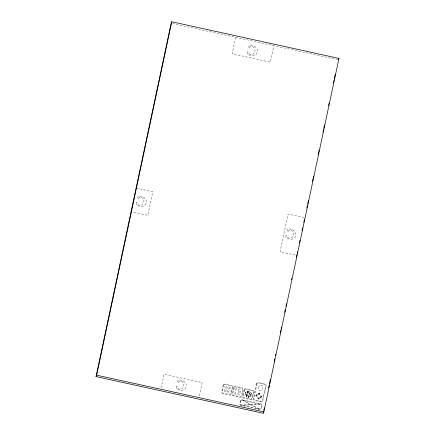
<?xml version="1.0" encoding="UTF-8"?>
<svg xmlns="http://www.w3.org/2000/svg" width="435" height="435" viewBox="0 0 435 435"><rect width="100%" height="100%" fill="white"/><g stroke="black" fill="none" stroke-linecap="round" stroke-linejoin="round"><path stroke-width="0.33" stroke-dasharray="2.17 1.63" d="M161.081 388.091L164.028 374.236L202.242 382.615L199.154 397.128M235.645 37.296L232.138 53.788L270.352 62.167L273.86 45.675M234.867 394.012L235.987 388.732L240.669 389.76L239.544 395.034L234.867 394.012L240.104 392.397L235.987 388.732M245.976 391.946L245.813 392.979L245.525 392.93L246.417 393.642L247.428 393.207L247.129 393.164L247.374 391.331L246.112 391.853M249.744 393.849L249.429 394.273L249.57 392.789L250.935 392.261L250.62 392.669C251.843 392.631 251.615 396.084 250.913 394.746M257.101 394.545L255.769 395.388L256.639 396.715M258.2 393.849L259.526 393.006L260.396 394.333M257.161 394.643L255.927 395.426L256.732 396.655M258.259 393.941L259.494 393.164L260.299 394.393M257.422 394.871L256.389 395.524L257.063 396.557M258.363 394.273L259.396 393.621L260.07 394.648M257.487 394.964L256.547 395.562L257.161 396.497M258.423 394.366L259.363 393.773L259.978 394.708M259.325 397.769L258.39 398.368L257.776 397.432M260.266 397.177L261.207 396.579L260.592 395.643M259.39 397.867L258.357 398.52L257.678 397.492M260.326 397.269L261.364 396.617L260.685 395.584M259.488 398.199L258.259 398.977L257.455 397.748M260.592 397.498L261.826 396.715L261.016 395.486M259.554 398.291L258.227 399.134L257.357 397.808M260.652 397.595L261.979 396.753L261.114 395.426M172.483 23.441L337.685 59.671M304.152 217.543L288.073 214.015L280.058 251.718L296.779 255.383M136.101 188.089L152.821 191.753L147.808 215.32L132.376 211.932M229.066 393.164L227.554 386.449M230.496 387.139L230.762 388.335M229.017 386.769L230.088 391.522M226.086 386.128L227.597 392.849M224.743 386.362L226.129 392.528M224.047 389.455L224.661 392.207M136.514 202.612L136.231 204.646C147.193 211.676 151.206 195.946 138.422 196.082L137.949 196.142C138.765 197.088 136.541 199.083 138.221 199.1C139.885 194.554 145.975 199.268 143.392 202.868C142.903 206.228 137.101 206.315 137.172 202.753L136.514 202.612M176.425 386.454L176.148 388.488C187.11 395.518 191.123 379.788 178.339 379.924L177.861 379.983C178.682 380.929 176.458 382.925 178.138 382.941C179.796 378.396 185.892 383.11 183.309 386.71C182.814 390.07 177.018 390.157 177.088 386.601L176.425 386.454M247.548 51.868L247.265 53.902C258.227 60.933 262.24 45.202 249.456 45.338L248.983 45.398C249.799 46.344 247.575 48.339 249.255 48.356C250.919 43.81 257.009 48.53 254.426 52.124C253.937 55.484 248.135 55.571 248.206 52.015L247.548 51.868M286.029 235.4L285.751 237.434C296.708 244.459 300.721 228.734 287.937 228.864L287.464 228.93C288.28 229.876 286.056 231.866 287.742 231.888C289.4 227.336 295.49 232.056 292.907 235.656C292.418 239.016 286.621 239.098 286.687 235.542L286.029 235.4M249.646 392.849L249.538 393.979L249.728 393.729C251.338 396.535 252.153 393.278 250.506 392.685L250.685 392.446L249.646 392.849M247.379 391.641L247.221 393.093L247.743 393.164L246.4 393.735L245.226 392.8L245.742 392.881L245.905 391.892L247.602 391.147L247.379 391.641M247.009 394.344L246.846 395.806L245.753 395.839L245.693 394.17L247.009 394.344M247.102 394.273L246.928 395.866L245.693 395.904L245.617 394.072L247.102 394.273M247.542 391.674L247.488 392.12L248.771 393.109L249.663 391.919L248.331 391.011L247.542 391.674M247.624 391.685L247.575 392.082L248.755 392.99L249.543 391.93L248.32 391.092L247.624 391.685M248.798 396.084L248.662 397.204L248.537 396.921L247.575 397.275L246.308 396.345L248.01 395.687L247.885 395.404L248.798 396.084M248.891 396.051L248.706 397.519L248.494 397.03L247.39 397.285L246.031 396.231L247.896 395.643L247.684 395.149L248.891 396.051M251.038 395.469L249.614 396.481L249.076 395.236L250.429 394.681L251.038 395.469M251.125 395.469L250.93 395.97L249.57 396.589L248.967 395.187L250.44 394.583L251.125 395.469M223.22 385.057L221.741 392.011A1.283 1.261 23.8 0 0 222.731 393.517L229.783 395.067A1.283 1.261 23.8 0 0 231.295 394.105L232.774 387.15A1.283 1.261 23.8 0 0 231.784 385.644L224.732 384.094A1.283 1.261 23.8 0 0 223.22 385.057M223.699 385.16L222.22 392.114A0.794 0.778 23.8 0 0 222.829 393.05L229.881 394.594A0.794 0.778 23.8 0 0 230.816 394.001L232.295 387.047A0.794 0.778 23.8 0 0 231.686 386.111L224.634 384.567A0.794 0.778 23.8 0 0 223.699 385.16M233.731 387.362L232.252 394.317A1.283 1.261 23.8 0 0 233.242 395.823L240.294 397.372A1.283 1.261 23.8 0 0 241.806 396.41L243.285 389.455A1.283 1.261 23.8 0 0 242.295 387.944L235.243 386.4A1.283 1.261 23.8 0 0 233.731 387.362M234.209 387.465L232.73 394.42A0.794 0.778 23.8 0 0 233.339 395.355L240.392 396.899A0.794 0.778 23.8 0 0 241.327 396.307L242.806 389.352A0.794 0.778 23.8 0 0 242.197 388.417L235.145 386.873A0.794 0.778 23.8 0 0 234.209 387.465M240.403 400.662L239.723 403.849A1.283 1.261 23.8 0 0 240.713 405.355L259.706 409.52A1.283 1.261 23.8 0 0 261.223 408.557L261.897 405.371A1.283 1.261 23.8 0 0 260.908 403.865L241.914 399.7A1.283 1.261 23.8 0 0 240.403 400.662M240.881 400.765L240.202 403.952A0.794 0.778 23.8 0 0 240.816 404.882L259.809 409.047A0.794 0.778 23.8 0 0 260.744 408.454L261.419 405.268A0.794 0.778 23.8 0 0 260.81 404.338L241.816 400.173A0.794 0.778 23.8 0 0 240.881 400.765M244.242 389.662L242.763 396.622A1.283 1.261 23.8 0 0 243.747 398.128L250.799 399.673A1.283 1.261 23.8 0 0 252.316 398.716L253.795 391.761A1.283 1.261 23.8 0 0 252.806 390.249L245.753 388.705A1.283 1.261 23.8 0 0 244.242 389.662M244.715 389.771L243.236 396.725A0.794 0.778 23.8 0 0 243.85 397.655L250.903 399.205A0.794 0.778 23.8 0 0 251.838 398.612L253.317 391.652A0.794 0.778 23.8 0 0 252.702 390.722L245.65 389.173A0.794 0.778 23.8 0 0 244.715 389.771M256.552 383.485L253.268 398.922A1.283 1.261 23.8 0 0 254.257 400.434L261.31 401.978A1.283 1.261 23.8 0 0 262.822 401.021L266.106 385.579A1.283 1.261 23.8 0 0 265.116 384.072L258.064 382.528A1.283 1.261 23.8 0 0 256.552 383.485M257.031 383.588L253.746 399.031A0.794 0.778 23.8 0 0 254.361 399.961L261.408 401.51A0.794 0.778 23.8 0 0 262.343 400.918L265.627 385.475A0.794 0.778 23.8 0 0 265.018 384.545L257.966 382.996A0.794 0.778 23.8 0 0 257.031 383.588M258.868 386.71L258.656 390.059L259.978 390.837L261.419 390.668L262.316 389.309L262.691 387.547L262.381 385.888L261.19 385.187L259.825 385.328L258.868 386.71M250.022 404.436L240.707 404.985L242.29 405.328L250.767 404.833L258.281 408.84L259.864 409.183L251.604 404.784L260.913 404.235L259.336 403.892L250.859 404.387L243.339 400.379L241.762 400.037L250.022 404.436"/><path stroke-width="0.65" d="M96.032 376.585L171.156 23.153L171.776 21.75L338.968 58.415L263.844 411.847L263.224 413.25L96.032 376.585L96.652 375.182L171.776 21.75M263.224 413.25L263.507 411.923M263.789 410.591L264.355 407.938M268.591 388.004L269.156 385.345M269.439 384.018L270.423 379.369M274.24 361.431L274.8 358.772M275.507 355.449L275.79 354.123M280.309 332.862L280.874 330.208M281.157 328.876L281.44 327.55M284.686 312.27L285.251 309.611M285.958 306.289L286.524 303.63M291.608 279.716L291.89 278.389M296.409 257.128L296.974 254.47M297.257 253.143L297.54 251.811M299.449 242.817L300.014 240.169M302.059 230.555L302.624 227.896M303.809 222.312L304.369 219.67M306.86 207.968L307.425 205.309M307.703 203.977L308.41 200.66M312.504 181.39L313.069 178.736M313.352 177.404L313.635 176.077M318.154 154.816L319.143 150.167M322.955 132.229L323.52 129.57M323.803 128.243L324.51 124.921M328.604 105.656L329.17 102.997M333.406 83.069L333.971 80.41M334.254 79.083L335.244 74.428M338.555 59.35L338.968 58.415M96.652 375.182L263.844 411.847"/></g></svg>
